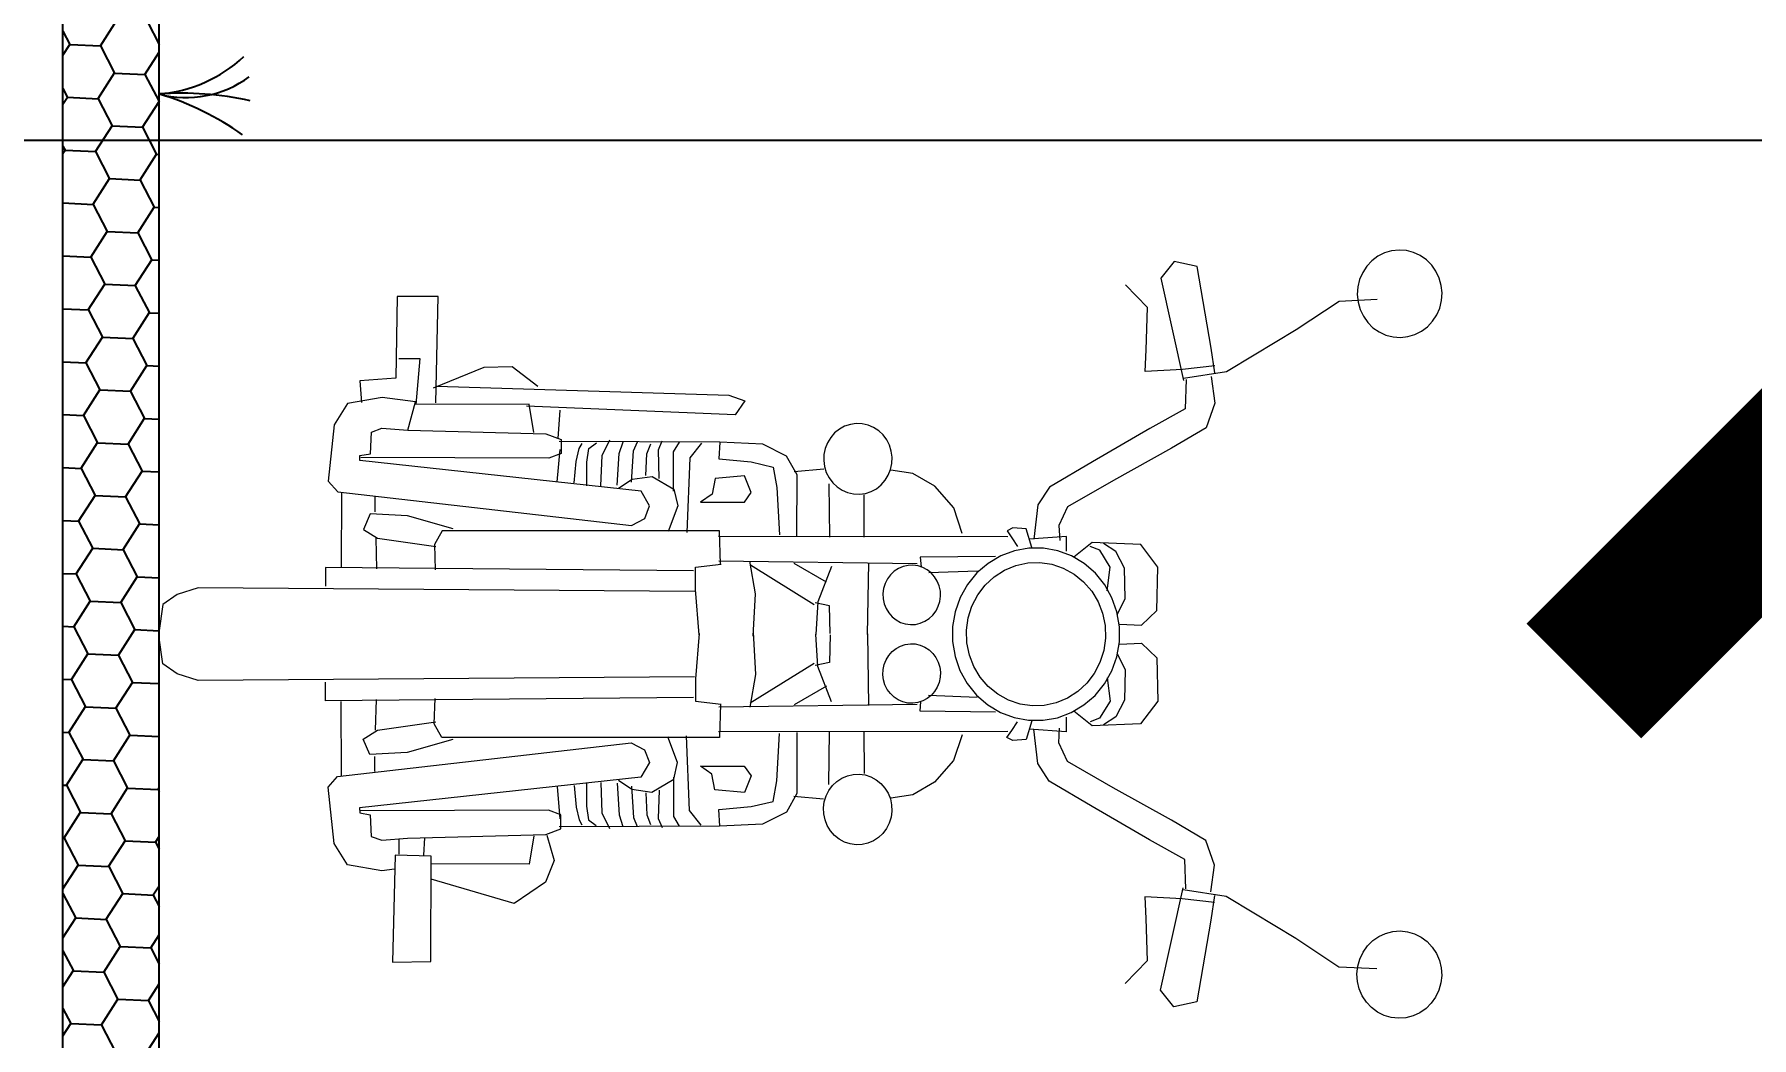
# Model space of a CAD drawing. Header units: inches. Extents: x -48022 to 80112, y -8164 to 5118.
# Drawn here: x 70055.8 to 70208.2, y -2141 to -2052 of the extents above; entities that cross this region are included whole.
import ezdxf

# ---------------------------------------------------------------- set-up
doc = ezdxf.new("R2010")
doc.units = ezdxf.units.IN
doc.header["$LTSCALE"] = 10
doc.header["$PDMODE"] = 32
doc.linetypes.add('Amconstr', pattern=[9999, 9999, 0])
doc.layers.add('07--DIM-3', color=3, linetype='Continuous', lineweight=35)
doc.layers.add('1_BIKE', color=1, linetype='Continuous', lineweight=0)
for name, color, linetype in [('1_BUSH', 3, 'Continuous'), ('1_HATCH', 8, 'Continuous'), ('1_LINE', 4, 'Continuous'), ('CKS_PROPERTY LINE', 5, 'Continuous'), ('MS GATE', 1, 'Continuous')]:
    doc.layers.add(name, color=color, linetype=linetype)
doc.styles.add('TIME NEW', font='times.ttf')
doc.dimstyles.new('Copy of Dim 1-32', dxfattribs={"dimtxt": 120, "dimasz": 96, "dimexe": 96, "dimexo": 96, "dimgap": 24, "dimtad": 1, "dimdec": 0, "dimzin": 3, "dimdsep": 46, "dimlunit": 4, "dimtxsty": 'TIME NEW', "dimblk": 'ARCHTICK', "dimcen": 24, "dimdle": 96, "dimclrd": 1, "dimclre": 1, "dimclrt": 3, "dimadec": 0, "dimazin": 0, "dimtfac": 1, "dimtdec": 0, "dimtofl": 0, "dimtmove": 0, "dimatfit": 3, "dimfxl": 0, "dimtolj": 1, "dimtzin": 0, "dimarcsym": 0})

# ---------------------------------------------------------------- blocks, each defined once
blk = doc.blocks.new('A$C4BD675BE')
at = {"layer": '1_BIKE', "linetype": 'Continuous'}
for p, q in [((16.7, 1413.9), (10.8, 1408)), ((23.6, 1418.7), (16.7, 1413.9)), ((31.2, 1422.3), (23.6, 1418.7)), ((39.3, 1424.6), (31.2, 1422.3)), ((47.7, 1425.4), (39.3, 1424.6)), ((56.2, 1424.8), (47.7, 1425.4)), ((64.4, 1422.9), (56.2, 1424.8)), ((72.1, 1419.5), (64.4, 1422.9)), ((79.1, 1414.9), (72.1, 1419.5)), ((85.2, 1409.2), (79.1, 1414.9)), ((768.6, 1408.9), (774.7, 1414.6)), ((774.7, 1414.6), (781.7, 1419.1)), ((781.7, 1419.1), (789.4, 1422.5)), ((789.4, 1422.5), (797.6, 1424.5)), ((797.6, 1424.5), (806.1, 1425)), ((806.1, 1425), (814.5, 1424.2)), ((814.5, 1424.2), (822.6, 1421.9)), ((822.6, 1421.9), (830.3, 1418.3)), ((830.3, 1418.3), (837.1, 1413.5)), ((837.1, 1413.5), (843, 1407.6)), ((2.6, 1393.7), (0.6, 1385.8)), ((6.1, 1401.2), (2.6, 1393.7)), ((10.8, 1408), (6.1, 1401.2)), ((90.2, 1402.6), (85.2, 1409.2)), ((93.9, 1395.2), (90.2, 1402.6)), ((96.2, 1387.3), (93.9, 1395.2)), ((757.6, 1387), (759.9, 1394.9)), ((759.9, 1394.9), (763.6, 1402.2)), ((763.6, 1402.2), (768.6, 1408.9)), ((843, 1407.6), (847.7, 1400.8)), ((847.7, 1400.8), (851.2, 1393.3)), ((851.2, 1393.3), (853.2, 1385.3)), ((0.6, 1385.8), (0, 1377.6)), ((0, 1377.6), (0.9, 1369.4)), ((97.1, 1379.2), (96.2, 1387.3)), ((96.5, 1371), (97.1, 1379.2)), ((756.7, 1378.8), (757.6, 1387)), ((757.3, 1370.6), (756.7, 1378.8)), ((853.8, 1377.2), (852.9, 1369)), ((853.2, 1385.3), (853.8, 1377.2)), ((0.9, 1369.4), (3.2, 1361.6)), ((3.2, 1361.6), (6.9, 1354.2)), ((86.3, 1348.7), (91, 1355.5)), ((91, 1355.5), (94.4, 1363)), ((94.4, 1363), (96.5, 1371)), ((759.4, 1362.7), (757.3, 1370.6)), ((762.8, 1355.2), (759.4, 1362.7)), ((767.5, 1348.4), (762.8, 1355.2)), ((850.6, 1361.1), (846.9, 1353.7)), ((852.9, 1369), (850.6, 1361.1)), ((6.9, 1354.2), (11.9, 1347.5)), ((11.9, 1347.5), (18, 1341.8)), ((18, 1341.8), (25, 1337.3)), ((25, 1337.3), (32.7, 1333.9)), ((55, 1353.5), (57, 1311.1)), ((65.9, 1334.4), (73.5, 1338)), ((73.5, 1338), (80.4, 1342.8)), ((80.4, 1342.8), (86.3, 1348.7)), ((773.4, 1342.5), (767.5, 1348.4)), ((780.3, 1337.7), (773.4, 1342.5)), ((787.9, 1334.1), (780.3, 1337.7)), ((798.8, 1353.1), (796.8, 1310.7)), ((828.8, 1336.8), (821.1, 1333.5)), ((835.8, 1341.4), (828.8, 1336.8)), ((841.9, 1347.1), (835.8, 1341.4)), ((846.9, 1353.7), (841.9, 1347.1)), ((32.7, 1333.9), (40.9, 1331.9)), ((40.9, 1331.9), (49.4, 1331.3)), ((49.4, 1331.3), (57.8, 1332.2)), ((57.8, 1332.2), (65.9, 1334.4)), ((796, 1331.8), (787.9, 1334.1)), ((804.4, 1330.9), (796, 1331.8)), ((812.9, 1331.5), (804.4, 1330.9)), ((821.1, 1333.5), (812.9, 1331.5)), ((57, 1311.1), (88.6, 1263.3)), ((796.8, 1310.7), (765.2, 1262.9)), ((88.6, 1263.3), (116.8, 1216.6)), ((765.2, 1262.9), (737, 1216.2)), ((116.8, 1216.6), (135.3, 1185.8)), ((737, 1216.2), (718.5, 1185.5)), ((135.3, 1185.8), (142.8, 1138.1)), ((718.5, 1185.5), (711.1, 1137.8)), ((109, 1168.9), (18.2, 1153.4)), ((136.3, 1173.1), (109, 1168.9)), ((128.7, 1173.1), (132.9, 1137)), ((140.7, 1168.8), (170.2, 1172.9)), ((170.2, 1172.9), (197.5, 1163.3)), ((683.6, 1172.6), (656.3, 1163)), ((713.1, 1168.5), (683.6, 1172.6)), ((717.5, 1172.7), (744.8, 1168.6)), ((725.1, 1172.8), (720.9, 1136.7)), ((744.8, 1168.6), (835.6, 1153)), ((18.2, 1153.4), (12.6, 1128)), ((197.5, 1163.3), (220.3, 1125)), ((656.3, 1163), (633.5, 1124.8)), ((835.6, 1153), (841.2, 1127.6)), ((12.6, 1128), (31.2, 1113.1)), ((31.2, 1113.1), (144.9, 1138.1)), ((132.9, 1137), (134.9, 1095.7)), ((143.9, 1141.2), (176.6, 1140.1)), ((176.6, 1140.1), (198.4, 1100.8)), ((677.2, 1139.8), (655.4, 1100.5)), ((709.9, 1140.9), (677.2, 1139.8)), ((822.6, 1112.7), (708.9, 1137.8)), ((720.9, 1136.7), (718.9, 1095.4)), ((841.2, 1127.6), (822.6, 1112.7)), ((220.3, 1125), (256.1, 1060.3)), ((352.5, 1109.7), (327.3, 1090.7)), ((400.6, 1108.4), (352.5, 1109.7)), ((417, 1091.4), (400.6, 1108.4)), ((436.9, 1091.4), (453.2, 1108.4)), ((453.2, 1108.4), (501.3, 1109.6)), ((501.3, 1109.6), (526.5, 1090.6)), ((633.5, 1124.8), (597.7, 1060.1)), ((63.9, 1098.1), (38.7, 1073.9)), ((110.9, 1096.9), (63.9, 1098.1)), ((134.9, 1095.7), (110.9, 1096.9)), ((198.4, 1100.8), (235.3, 1037.1)), ((327.3, 1090.7), (324.9, 1036.7)), ((415.8, 1067.1), (417, 1091.4)), ((438, 1067), (436.9, 1091.4)), ((526.5, 1090.6), (528.9, 1036.6)), ((655.4, 1100.5), (618.5, 1036.9)), ((718.9, 1095.4), (742.9, 1096.5)), ((742.9, 1096.5), (789.9, 1097.7)), ((789.9, 1097.7), (815.1, 1073.5)), ((353.5, 1072.6), (334.9, 1063.1)), ((387.4, 1073.5), (353.5, 1072.6)), ((404.8, 1065), (387.4, 1073.5)), ((449, 1065), (466.4, 1073.5)), ((466.4, 1073.5), (500.3, 1072.5)), ((500.3, 1072.5), (518.9, 1063)), ((256.1, 1060.3), (285.5, 1009.3)), ((334.9, 1063.1), (326.1, 1049.4)), ((352.3, 1056.7), (333.7, 1045.1)), ((378.6, 1053.4), (352.3, 1056.7)), ((372, 1050.7), (359.1, 1040.3)), ((386.5, 1058.7), (372, 1050.7)), ((402.2, 1064.2), (386.5, 1058.7)), ((418.7, 1067), (402.2, 1064.2)), ((403.7, 1048.3), (417.3, 1051.1)), ((417.3, 1051.1), (431.2, 1051.5)), ((435.4, 1067), (418.7, 1067)), ((431.2, 1051.5), (445, 1049.6)), ((451.9, 1064.1), (435.4, 1067)), ((445, 1049.6), (458.2, 1045.4)), ((467.6, 1058.5), (451.9, 1064.1)), ((482.1, 1050.4), (467.6, 1058.5)), ((475.3, 1053.4), (501.5, 1056.6)), ((494.9, 1039.9), (482.1, 1050.4)), ((501.5, 1056.6), (520.1, 1045)), ((518.9, 1063), (527.7, 1049.3)), ((597.7, 1060.1), (568.3, 1009.2)), ((235.3, 1037.1), (263.5, 989.3)), ((324.9, 1036.7), (341.2, 1016.5)), ((333.7, 1045.1), (329.3, 1034.6)), ((359.1, 1040.3), (348.4, 1027.9)), ((368.6, 1027.2), (379, 1036.2)), ((379, 1036.2), (390.8, 1043.3)), ((390.8, 1043.3), (403.7, 1048.3)), ((458.2, 1045.4), (470.5, 1039.1)), ((470.5, 1039.1), (481.4, 1030.7)), ((481.4, 1030.7), (490.7, 1020.7)), ((505.6, 1027.5), (494.9, 1039.9)), ((528.9, 1036.6), (512.6, 1016.4)), ((520.1, 1045), (524.5, 1034.5)), ((618.5, 1036.9), (590.3, 989.1)), ((340, 1013.8), (334.2, 998.6)), ((348.4, 1027.9), (340, 1013.8)), ((353.5, 1004.7), (360.1, 1016.6)), ((360.1, 1016.6), (368.6, 1027.2)), ((490.7, 1020.7), (498.1, 1009.3)), ((514, 1013.4), (505.6, 1027.5)), ((519.7, 998.2), (514, 1013.4)), ((285.5, 1009.3), (306.2, 999.7)), ((306.2, 999.7), (322.6, 1000.7)), ((334.7, 1008.1), (318.3, 1008.1)), ((318.3, 1008.1), (321.4, 966.8)), ((334.2, 998.6), (331.3, 982.7)), ((349.2, 991.9), (353.5, 1004.7)), ((498.1, 1009.3), (503.3, 996.8)), ((503.3, 996.8), (506.1, 983.6)), ((519.1, 1008), (535.5, 1008)), ((522.6, 982.2), (519.7, 998.2)), ((547.6, 999.6), (531.2, 1000.6)), ((535.5, 1008), (532.4, 966.7)), ((568.3, 1009.2), (547.6, 999.6)), ((263.5, 989.3), (283.2, 976.5)), ((283.2, 976.5), (321.4, 972.1)), ((331.3, 982.7), (331.3, 966.4)), ((347.2, 978.6), (349.2, 991.9)), ((347.7, 965.1), (347.2, 978.6)), ((506.1, 983.6), (506.6, 970.1)), ((522.5, 966), (522.6, 982.2)), ((570.6, 976.3), (532.4, 972)), ((590.3, 989.1), (570.6, 976.3)), ((309.9, 963.4), (308.7, 948.6)), ((330.7, 969.7), (309.9, 963.4)), ((331.3, 966.4), (334.1, 950.5)), ((350.6, 951.9), (347.7, 965.1)), ((504.6, 956.7), (500.3, 943.9)), ((506.6, 970.1), (504.6, 956.7)), ((519.6, 950), (522.5, 966)), ((523.1, 969.6), (543.9, 963.3)), ((543.9, 963.3), (545.1, 948.5)), ((308.7, 948.6), (312, 942.2)), ((312, 942.2), (319.7, 947.5)), ((318.6, 943.2), (318.5, 621.7)), ((319.7, 947.5), (329.5, 953.8)), ((334.1, 950.5), (339.8, 935.2)), ((339.8, 935.2), (348.2, 921.1)), ((355.7, 939.4), (350.6, 951.9)), ((363.1, 927.9), (355.7, 939.4)), ((500.3, 943.9), (493.7, 932.1)), ((505.4, 920.8), (513.8, 934.8)), ((513.8, 934.8), (519.6, 950)), ((534.1, 947.4), (524.3, 953.7)), ((541.8, 942.1), (534.1, 947.4)), ((535.2, 943.1), (535.3, 621.6)), ((545.1, 948.5), (541.8, 942.1)), ((340.4, 929.4), (341.2, 845.7)), ((348.2, 921.1), (358.9, 908.7)), ((372.4, 917.9), (363.1, 927.9)), ((383.3, 909.6), (372.4, 917.9)), ((485.2, 921.4), (474.8, 912.5)), ((493.7, 932.1), (485.2, 921.4)), ((494.7, 908.4), (505.4, 920.8)), ((513.4, 929.3), (512.6, 845.6)), ((356.7, 909.2), (358.7, 855.2)), ((358.9, 908.7), (371.7, 898.2)), ((371.7, 898.2), (386.2, 890.1)), ((395.6, 903.2), (383.3, 909.6)), ((408.8, 899), (395.6, 903.2)), ((422.6, 897.1), (408.8, 899)), ((436.5, 897.5), (422.6, 897.1)), ((450.1, 900.3), (436.5, 897.5)), ((463, 905.3), (450.1, 900.3)), ((474.8, 912.5), (463, 905.3)), ((467.3, 889.9), (481.8, 898)), ((481.8, 898), (494.7, 908.4)), ((497.1, 909.1), (495.1, 855.1)), ((286.6, 883), (262.5, 861.9)), ((315.1, 892.4), (286.6, 883)), ((386.2, 890.1), (401.9, 884.5)), ((401.9, 884.5), (418.4, 881.7)), ((418.4, 881.7), (435.1, 881.6)), ((435.1, 881.6), (451.6, 884.4)), ((451.6, 884.4), (467.3, 889.9)), ((538.7, 892.3), (567.2, 882.8)), ((567.2, 882.8), (591.3, 861.7)), ((262.5, 861.9), (248.2, 837.6)), ((363.1, 861.7), (358.9, 858)), ((368, 864.7), (363.1, 861.7)), ((373.3, 866.9), (368, 864.7)), ((379, 868.1), (373.3, 866.9)), ((384.7, 868.3), (379, 868.1)), ((390.4, 867.5), (384.7, 868.3)), ((395.9, 865.8), (390.4, 867.5)), ((401, 863.3), (395.9, 865.8)), ((405.6, 859.8), (401, 863.3)), ((409.5, 855.7), (405.6, 859.8)), ((444.3, 855.7), (448.2, 859.8)), ((448.2, 859.8), (452.8, 863.2)), ((452.8, 863.2), (457.9, 865.8)), ((457.9, 865.8), (463.4, 867.5)), ((463.4, 867.5), (469.1, 868.2)), ((469.1, 868.2), (474.8, 868)), ((474.8, 868), (480.5, 866.8)), ((480.5, 866.8), (485.8, 864.7)), ((485.8, 864.7), (490.7, 861.7)), ((490.7, 861.7), (494.9, 857.9)), ((591.3, 861.7), (605.6, 837.4)), ((341.2, 845.7), (352.1, 846.7)), ((348.8, 842.5), (345.8, 622.2)), ((350.9, 843.3), (350.2, 837.7)), ((352.7, 848.6), (350.9, 843.3)), ((355.3, 853.5), (352.7, 848.6)), ((358.9, 858), (355.3, 853.5)), ((412.6, 851), (409.5, 855.7)), ((414.8, 845.8), (412.6, 851)), ((416, 840.4), (414.8, 845.8)), ((416.3, 834.8), (416, 840.4)), ((437.5, 834.8), (437.8, 840.3)), ((437.8, 840.3), (439, 845.8)), ((439, 845.8), (441.2, 851)), ((441.2, 851), (444.3, 855.7)), ((494.9, 857.9), (498.5, 853.5)), ((498.5, 853.5), (501.1, 848.5)), ((501.1, 848.5), (502.9, 843.2)), ((512.6, 845.6), (501.7, 846.6)), ((502.9, 843.2), (503.6, 837.7)), ((505, 842.4), (508, 622.1)), ((248.2, 837.6), (244.8, 813.2)), ((350.2, 837.7), (350.4, 832.2)), ((350.4, 832.2), (351.6, 826.7)), ((351.6, 826.7), (353.8, 821.5)), ((353.8, 821.5), (356.9, 816.8)), ((411.1, 819), (413.8, 823.9)), ((413.8, 823.9), (415.5, 829.2)), ((415.5, 829.2), (416.3, 834.8)), ((438.3, 829.2), (437.5, 834.8)), ((440.1, 823.9), (438.3, 829.2)), ((442.7, 818.9), (440.1, 823.9)), ((500, 821.4), (496.9, 816.7)), ((502.2, 826.6), (500, 821.4)), ((503.4, 832.1), (502.2, 826.6)), ((503.6, 837.7), (503.4, 832.1)), ((605.6, 837.4), (609, 813.1)), ((205.5, 804.5), (200.9, 799.6)), ((211, 808.5), (205.5, 804.5)), ((217, 811.6), (211, 808.5)), ((223.5, 813.6), (217, 811.6)), ((230.3, 814.5), (223.5, 813.6)), ((237.1, 814.2), (230.3, 814.5)), ((243.8, 812.8), (237.1, 814.2)), ((250.2, 810.3), (243.8, 812.8)), ((255.9, 806.7), (250.2, 810.3)), ((261, 802.2), (255.9, 806.7)), ((265.2, 797), (261, 802.2)), ((356.9, 816.8), (360.8, 812.7)), ((360.8, 812.7), (365.4, 809.3)), ((365.4, 809.3), (370.5, 806.7)), ((370.5, 806.7), (376, 805)), ((376, 805), (381.7, 804.2)), ((381.7, 804.2), (387.5, 804.5)), ((387.5, 804.5), (393.1, 805.7)), ((393.1, 805.7), (398.4, 807.8)), ((398.4, 807.8), (403.3, 810.8)), ((403.3, 810.8), (407.6, 814.5)), ((407.6, 814.5), (411.1, 819)), ((446.2, 814.5), (442.7, 818.9)), ((450.5, 810.7), (446.2, 814.5)), ((455.4, 807.8), (450.5, 810.7)), ((460.7, 805.6), (455.4, 807.8)), ((466.3, 804.4), (460.7, 805.6)), ((472.1, 804.2), (466.3, 804.4)), ((477.8, 804.9), (472.1, 804.2)), ((483.3, 806.6), (477.8, 804.9)), ((488.4, 809.2), (483.3, 806.6)), ((493, 812.6), (488.4, 809.2)), ((496.9, 816.7), (493, 812.6)), ((588.6, 796.8), (592.8, 802.1)), ((592.8, 802.1), (597.9, 806.5)), ((597.9, 806.5), (603.6, 810.1)), ((603.6, 810.1), (610, 812.6)), ((610, 812.6), (616.7, 814)), ((616.7, 814), (623.5, 814.3)), ((623.5, 814.3), (630.3, 813.4)), ((630.3, 813.4), (636.8, 811.4)), ((636.8, 811.4), (642.8, 808.3)), ((642.8, 808.3), (648.3, 804.2)), ((648.3, 804.2), (652.9, 799.3)), ((194.7, 787.8), (193.2, 781.4)), ((197.3, 794), (194.7, 787.8)), ((200.9, 799.6), (197.3, 794)), ((268.3, 791.1), (265.2, 797)), ((270.4, 784.8), (268.3, 791.1)), ((271.3, 778.2), (270.4, 784.8)), ((319.1, 783.3), (272.1, 783.5)), ((427.3, 787.1), (347.5, 788.5)), ((426.5, 787.1), (506.3, 788.4)), ((534.7, 783.2), (581.7, 783.3)), ((582.5, 778.1), (583.4, 784.6)), ((583.4, 784.6), (585.5, 791)), ((585.5, 791), (588.6, 796.8)), ((652.9, 799.3), (656.5, 793.7)), ((656.5, 793.7), (659.1, 787.6)), ((659.1, 787.6), (660.6, 781.1)), ((193.2, 781.4), (192.9, 774.7)), ((192.9, 774.7), (193.8, 768.2)), ((193.8, 768.2), (195.9, 761.8)), ((267, 759), (269.6, 765.1)), ((269.6, 765.1), (271.1, 771.6)), ((271.1, 771.6), (271.3, 778.2)), ((582.7, 771.4), (582.5, 778.1)), ((584.2, 765), (582.7, 771.4)), ((586.8, 758.8), (584.2, 765)), ((660, 767.9), (657.9, 761.6)), ((660.9, 774.5), (660, 767.9)), ((660.6, 781.1), (660.9, 774.5)), ((195.9, 761.8), (199.1, 756)), ((199.1, 756), (203.3, 750.7)), ((203.3, 750.7), (208.3, 746.3)), ((208.3, 746.3), (214.1, 742.7)), ((247.3, 741.4), (253.3, 744.5)), ((253.3, 744.5), (258.7, 748.5)), ((258.7, 748.5), (263.3, 753.4)), ((259.9, 744.3), (318.9, 745.1)), ((263.3, 753.4), (267, 759)), ((351.7, 747.1), (391, 732.1)), ((395.4, 744.8), (392.1, 729)), ((426, 745.8), (395.4, 744.8)), ((427.8, 745.8), (458.4, 744.8)), ((458.4, 744.8), (461.7, 728.9)), ((502.1, 747.1), (462.8, 732.1)), ((593.9, 744.2), (534.9, 745)), ((590.5, 753.2), (586.8, 758.8)), ((595.1, 748.3), (590.5, 753.2)), ((600.5, 744.3), (595.1, 748.3)), ((606.5, 741.2), (600.5, 744.3)), ((645.5, 746), (639.7, 742.5)), ((650.5, 750.5), (645.5, 746)), ((654.7, 755.7), (650.5, 750.5)), ((657.9, 761.6), (654.7, 755.7)), ((214.1, 742.7), (220.4, 740.2)), ((220.4, 740.2), (227.1, 738.8)), ((227.1, 738.8), (234, 738.5)), ((234, 738.5), (240.7, 739.4)), ((240.7, 739.4), (247.3, 741.4)), ((243.5, 738.6), (246.6, 705.7)), ((369.2, 741.8), (348.3, 705.8)), ((394.3, 727.9), (350.3, 657.1)), ((391, 732.1), (427.1, 729.9)), ((462.8, 732.1), (426.7, 729.9)), ((459.5, 727.9), (503.5, 657)), ((484.6, 741.7), (505.5, 705.8)), ((613.1, 739.2), (606.5, 741.2)), ((610.3, 738.4), (607.2, 705.5)), ((619.8, 738.3), (613.1, 739.2)), ((626.7, 738.6), (619.8, 738.3)), ((633.4, 740), (626.7, 738.6)), ((639.7, 742.5), (633.4, 740)), ((249.9, 708.9), (229.1, 697.3)), ((317.7, 708.6), (249.9, 708.9)), ((536.1, 708.5), (603.9, 708.7)), ((603.9, 708.7), (624.7, 697.1)), ((229.1, 697.3), (215.9, 670.9)), ((264, 686.6), (316.5, 689.5)), ((589.8, 686.4), (537.3, 689.4)), ((624.7, 697.1), (637.9, 670.7)), ((215.9, 670.9), (213.5, 623.2)), ((235.5, 658.1), (241.1, 682.4)), ((241.1, 682.4), (264, 686.6)), ((612.7, 682.2), (589.8, 686.4)), ((618.3, 657.9), (612.7, 682.2)), ((637.9, 670.7), (640.3, 623)), ((161.1, 633), (167.7, 650.9)), ((167.7, 650.9), (183, 640.3)), ((232.1, 622.1), (235.5, 658.1)), ((269.4, 658), (250.8, 650.6)), ((250.8, 650.6), (254, 617.8)), ((280.3, 650.5), (269.4, 658)), ((280.1, 601.8), (280.3, 650.5)), ((382, 662.8), (345.9, 656.6)), ((429, 660), (382, 662.8)), ((424.8, 660), (471.8, 662.8)), ((471.8, 662.8), (507.9, 656.5)), ((573.5, 650.3), (584.4, 657.8)), ((573.7, 601.6), (573.5, 650.3)), ((584.4, 657.8), (603, 650.4)), ((603, 650.4), (599.8, 617.6)), ((621.7, 621.9), (618.3, 657.9)), ((151.1, 308.9), (161.1, 633)), ((183, 640.3), (173.4, 408.3)), ((213.5, 622.7), (212.9, 444.7)), ((213.5, 623.2), (232.1, 622.1)), ((254, 617.8), (271.4, 614.5)), ((271.4, 614.5), (280.1, 601.8)), ((349.1, 623.7), (311.9, 622.8)), ((311.9, 622.8), (311.9, 314.6)), ((352.3, 596.2), (349.1, 624.8)), ((501.5, 596.1), (504.7, 624.7)), ((504.7, 623.7), (541.9, 622.7)), ((541.9, 622.7), (541.9, 314.4)), ((582.4, 614.4), (573.7, 601.6)), ((599.8, 617.6), (582.4, 614.4)), ((640.3, 623), (621.7, 621.9)), ((640.3, 622.5), (640.9, 444.5)), ((214.5, 602.6), (230.9, 589.8)), ((377.4, 596.1), (352.3, 596.2)), ((356.6, 594), (352.9, 185.2)), ((379.6, 595), (375.3, 43.7)), ((427.7, 600.1), (377.4, 596.1)), ((426.1, 600.1), (476.4, 596)), ((474.2, 595), (478.5, 43.6)), ((476.4, 596), (501.5, 596.1)), ((497.2, 594), (500.9, 185.1)), ((639.3, 602.3), (622.9, 589.6)), ((224.3, 571.8), (213.4, 578.2)), ((230.9, 589.8), (314, 586.3)), ((265.8, 572.2), (284.4, 576.3)), ((284.4, 576.3), (312.8, 565.6)), ((622.9, 589.6), (539.8, 586.2)), ((569.4, 576.2), (541, 565.5)), ((588, 572), (569.4, 576.2)), ((629.5, 571.6), (640.4, 578)), ((222, 554.9), (212.2, 559.1)), ((253.7, 555.8), (222, 554.9)), ((268, 571.6), (224.3, 571.8)), ((251.5, 547.9), (265.8, 572.2)), ((585.8, 571.5), (629.5, 571.6)), ((602.3, 547.7), (588, 572)), ((600.1, 555.6), (631.8, 554.6)), ((631.8, 554.6), (641.6, 558.9)), ((226.3, 542.1), (215.4, 546.4)), ((250.4, 541), (226.3, 542.1)), ((267.9, 535.6), (233.9, 223.3)), ((254.7, 525.6), (251.5, 547.9)), ((284.3, 545.1), (267.9, 535.6)), ((298.5, 539.7), (284.3, 545.1)), ((306.1, 524.9), (298.5, 539.7)), ((547.7, 524.7), (555.3, 539.6)), ((555.3, 539.6), (569.5, 544.9)), ((569.5, 544.9), (585.9, 535.4)), ((585.9, 535.4), (619.9, 223)), ((599.1, 525.4), (602.3, 547.7)), ((603.4, 540.8), (627.5, 541.9)), ((627.5, 541.9), (638.4, 546.2)), ((226.2, 511.4), (213.1, 515.7)), ((223, 527.3), (213.2, 531.6)), ((258, 525.1), (223, 527.3)), ((264.5, 510.7), (254.7, 525.6)), ((268.8, 198.7), (306.1, 524.9)), ((585, 198.6), (547.7, 524.7)), ((589.3, 510.6), (599.1, 525.4)), ((595.8, 524.9), (630.8, 527.1)), ((627.6, 511.2), (640.7, 515.5)), ((630.8, 527.1), (640.6, 531.4)), ((228.3, 492.3), (210.9, 500.9)), ((261.2, 509.2), (226.2, 511.4)), ((592.6, 509), (627.6, 511.2)), ((625.5, 492.1), (642.9, 500.7)), ((220.6, 477.5), (214.1, 486)), ((235.9, 475.4), (220.6, 477.5)), ((262.2, 491.1), (228.3, 492.3)), ((591.6, 491), (625.5, 492.1)), ((617.9, 475.2), (633.2, 477.3)), ((633.2, 477.3), (639.7, 485.8)), ((220.6, 466.9), (215.1, 470.1)), ((234.8, 463.7), (220.6, 466.9)), ((258.8, 461.5), (234.8, 463.7)), ((262.2, 475.3), (235.9, 475.4)), ((591.6, 475.1), (617.9, 475.2)), ((595, 461.3), (619, 463.5)), ((619, 463.5), (633.2, 466.7)), ((633.2, 466.7), (638.7, 469.9)), ((209.6, 443.7), (177.9, 445.9)), ((204.1, 429.9), (210.7, 446.9)), ((210.7, 446.9), (226, 446.8)), ((257.7, 442.4), (221.6, 445.8)), ((226, 446.8), (231.4, 433)), ((596.1, 442.3), (632.2, 445.5)), ((627.8, 446.6), (622.4, 432.8)), ((643.1, 446.6), (627.8, 446.6)), ((649.7, 429.7), (643.1, 446.6)), ((650.1, 430.8), (678.5, 439.1)), ((678.5, 439.1), (702.5, 429.5)), ((151.6, 421.1), (129.6, 392.6)), ((200.2, 276.4), (204.1, 429.9)), ((231.4, 433), (230.6, 224.3)), ((622.4, 432.8), (623.2, 224.1)), ((653.6, 276.1), (649.7, 429.7)), ((702.5, 429.5), (726.4, 394.5)), ((202.9, 416.7), (171.2, 411.5)), ((171.2, 411.5), (171.8, 283.4)), ((650.9, 416.5), (682.6, 411.3)), ((682.6, 411.3), (682.1, 302.5)), ((129.6, 392.6), (130.6, 360.8)), ((726.4, 394.5), (699.2, 302.4)), ((130.6, 360.8), (153.3, 304.6)), ((309.7, 326.8), (295.3, 276)), ((544.1, 326.6), (558.5, 275.8)), ((51.7, 310.3), (51.5, 264.8)), ((169.7, 307.7), (51.7, 310.3)), ((311.9, 314.6), (327.1, 306)), ((320.3, 243), (329.3, 307.6)), ((327.1, 306), (355.5, 307)), ((526.7, 305.9), (498.3, 306.9)), ((533.5, 242.9), (524.5, 307.5)), ((541.9, 314.4), (526.7, 305.9)), ((120.4, 266.6), (120.5, 289.9)), ((120.5, 289.9), (171.8, 285.5)), ((653.1, 294.9), (672.5, 294)), ((673.6, 302.5), (672.4, 262.3)), ((790.6, 302), (673.6, 302.5)), ((791.5, 259.7), (790.6, 302)), ((168.5, 285), (164, 247.9)), ((200.2, 276.4), (168.5, 285)), ((197.9, 247.8), (200.2, 276.4)), ((295.3, 276), (293, 234.7)), ((558.5, 275.8), (560.8, 234.5)), ((655.9, 247.5), (653.6, 276.1)), ((51.5, 264.8), (142.2, 263.3)), ((142.2, 263.3), (145.4, 223.1)), ((654.4, 266.6), (671.3, 266.5)), ((672.4, 262.3), (791.5, 259.7)), ((688, 261.9), (689.8, 247.6)), ((164, 247.9), (170.4, 209.7)), ((202.2, 236.1), (197.9, 247.8)), ((226.3, 234.9), (202.2, 236.1)), ((228.4, 223.3), (226.3, 234.9)), ((274.4, 240), (290.8, 240)), ((293, 234.7), (310.4, 227.2)), ((310.4, 227.2), (320.3, 243)), ((320.3, 240.9), (354.2, 241.8)), ((533.5, 240.8), (499.6, 241.8)), ((543.4, 227.1), (533.5, 242.9)), ((560.8, 234.5), (543.4, 227.1)), ((579.4, 239.9), (563, 239.8)), ((625.4, 223.1), (627.5, 234.7)), ((627.5, 234.7), (651.6, 235.9)), ((651.6, 235.9), (655.9, 247.5)), ((689.8, 247.6), (683.4, 209.5)), ((145.4, 223.1), (169.4, 225.1)), ((233.9, 223.3), (228.4, 223.3)), ((619.9, 223), (625.4, 223.1)), ((170.4, 209.7), (194.4, 194.8)), ((194.4, 194.8), (256.7, 188.2)), ((256.7, 188.2), (268.8, 198.7)), ((269.9, 203), (351.9, 202.6)), ((583.9, 202.8), (501.9, 202.6)), ((597.1, 188), (585, 198.6)), ((659.4, 194.6), (597.1, 188)), ((683.4, 209.5), (659.4, 194.6)), ((352.9, 185.2), (373.7, 185.1)), ((500.9, 185.1), (480.1, 185)), ((375.3, 43.7), (382.9, 20.3)), ((478.5, 43.6), (470.9, 20.3)), ((382.9, 20.3), (393.8, 4.4)), ((470.9, 20.3), (460, 4.4)), ((393.8, 4.4), (425.5, 0)), ((425.5, 0), (428.3, 0)), ((460, 4.4), (428.3, 0))]:
    blk.add_line(p, q, dxfattribs=at)
blk = doc.blocks.new('A$C67A85A5A')
at = {"layer": '1_BUSH'}
for centre, radius, start, end in [((-0.1042, 0.0275), 0.1078, 345.2267, 36.3918), ((0.3195, 0.0225), 0.3203, 167.4058, 184.0212), ((-0.1428, -0.0116), 0.1433, 4.6309, 42.8937), ((0.2869, -0.0882), 0.3002, 144.8349, 162.9175)]:
    blk.add_arc(centre, radius, start, end, dxfattribs=at)
blk = doc.blocks.new('A$C065A3FC7')
at = {"layer": '1_HATCH'}
h = blk.add_hatch(dxfattribs=at)
h.set_pattern_fill('HONEY', color=256, scale=0.2, angle=32.6237, style=0)
h.set_pattern_definition([(147.37629, (-147.5035, 587.07314), (-0.5057477, 0.976675), [0.635, -1.27]), (27.37629, (-147.5035, 587.07314), (1.09869924, -0.05034714), [0.635, -1.27]), (87.37629, (-147.5035, 587.07314), (0.5929515, 0.9263279), [-1.27, 0.635])])
h.paths.add_polyline_path([(216.004, 386.018), (216.004, 388.018), (261.932, 388.018), (261.932, 386.018)])
at = {"layer": '1_LINE'}
for points in [[(261.932, 388.018), (189.504, 388.018)], [(261.932, 386.018), (189.504, 386.018)]]:
    blk.add_lwpolyline(points, dxfattribs=at)
at = {"layer": '1_BIKE', "xscale": 0.01872, "yscale": 0.01872, "zscale": 0.01872}
blk.add_blockref('A$C4BD675BE', (228.266, 388.012), dxfattribs=at)
at = {"layer": '1_BUSH', "xscale": 20.51667816956422, "yscale": 20.51667816956422, "zscale": 20.51667816956422}
blk.add_blockref('A$C67A85A5A', (225.018, 388.016), dxfattribs=at)
blk = doc.blocks.new('admin enlclave road')
at = {"layer": 'CKS_PROPERTY LINE', "color": 0, "lineweight": -3, "xscale": 0.1000000000001301, "yscale": 0.1000000000001301, "zscale": 0.1000000000001301, "rotation": 277.8258493161042}
blk.add_blockref('A$C065A3FC7', (44802.2137, -5330.2059), dxfattribs=at)
blk = doc.blocks.new('_ArchTick')
at = {"color": 0, "const_width": 0.15}
blk.add_lwpolyline([(-0.5, -0.5), (0.5, 0.5)], dxfattribs=at)
blk = doc.blocks.new('*D114')
at = {"layer": '07--DIM-3', "color": 1, "linetype": 'Amconstr', "lineweight": -2, "transparency": 16777216}
for p, q in [((59453.78, -1974.3), (59453.78, -2157.38)), ((70241.32, -1974.31), (70241.32, -2157.38)), ((59357.78, -2061.38), (70337.32, -2061.38))]:
    blk.add_line(p, q, dxfattribs=at)
at = {"layer": 'Defpoints', "color": 0, "linetype": 'Amconstr', "transparency": 16777216}
for p in [(59453.78, -1878.3), (70241.32, -1878.31), (70241.32, -2061.38)]:
    blk.add_point(p, dxfattribs=at)
at = {"layer": '07--DIM-3', "color": 1, "linetype": 'Amconstr', "lineweight": -2, "transparency": 16777216, "xscale": 96, "yscale": 96, "zscale": 96, "rotation": 180}
blk.add_blockref('_ArchTick', (59453.78, -2061.38), dxfattribs=at)
at = {"layer": '07--DIM-3', "color": 1, "linetype": 'Amconstr', "lineweight": -2, "transparency": 16777216, "xscale": 96, "yscale": 96, "zscale": 96}
blk.add_blockref('_ArchTick', (70241.32, -2061.38), dxfattribs=at)
at = {"layer": '07--DIM-3', "color": 3, "linetype": 'Amconstr', "lineweight": 25, "transparency": 16777216, "insert": (64847.55, -1976.17), "char_height": 120, "attachment_point": 5, "style": 'TIME NEW'}
blk.add_mtext('\\A1;899\'-0"', dxfattribs=at)

msp = doc.modelspace()

# ---------------------------------------------------------------- block references
at = {"layer": 'MS GATE', "linetype": 'Amconstr', "lineweight": 25, "xscale": 42.66674600251998, "yscale": 42.66674600251998, "zscale": 42.66674600251998, "rotation": 352.174150691152}
msp.add_blockref('admin enlclave road', (-1794383.54, 484490.75), dxfattribs=at)

# ---------------------------------------------------------------- dimensions: what is measured, and where the dimension line sits
at = {"layer": '07--DIM-3', "linetype": 'Amconstr', "lineweight": 25}
dim = msp.add_aligned_dim(p1=(59453.78, -1878.3), p2=(70241.32, -1878.31), distance=-183.08, dimstyle='Copy of Dim 1-32', dxfattribs=at)
dim.commit()
dim.dimension.update_dxf_attribs({"geometry": '*D114', "text_midpoint": (64847.55, -1976.17)})

doc.saveas('drawing.dxf')
